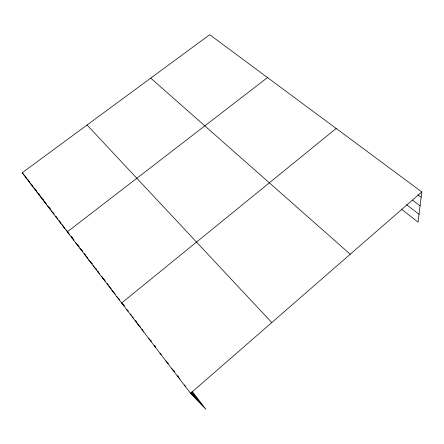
<?xml version="1.0" encoding="UTF-8"?>
<svg xmlns="http://www.w3.org/2000/svg" width="444" height="444" viewBox="0 0 444 444"><rect width="100%" height="100%" fill="white"/><g stroke="black" fill="none" stroke-linecap="round" stroke-linejoin="round"><path stroke-width="0.67" d="M192.058 391.208L205.933 409.301L190.554 393.295L22.2 172.76L209.696 34.699L421.8 191.936L418.07 222.128L401.642 209.335M190.554 393.295L421.8 191.936M336.169 128.455L121.634 303.013L124.165 305.833M267.516 77.561L67.316 231.857L69.381 234.238M417.832 194.788L421.14 197.264M412.543 200.122L420.085 205.838M406.504 204.645L419.042 214.286M150.738 78.116L350.244 254.246M184.199 384.97L185.598 386.441M177.966 376.806L180.014 378.971M171.85 368.792L174.359 371.467M87.057 125.003L271.778 322.572M165.851 360.933L168.409 363.68M159.962 353.224L161.266 354.628M154.185 345.648L155.511 347.091M148.507 338.217L151.204 341.164M142.94 330.924L143.85 331.923M137.468 323.759L140.715 327.328M132.096 316.722L133.738 318.537M126.818 309.807L128.066 311.194M116.689 296.536L119.669 299.872M111.821 290.165L115.268 294.028M102.336 277.733L105.411 281.202M107.037 283.899L107.909 284.876M108.78 285.853L111.311 288.85M97.708 271.673L99.478 273.676M93.157 265.712L96.725 269.763L95.921 268.703M84.266 254.068L87.895 258.203M88.672 259.84L92.274 263.936L91.481 262.892M79.926 248.385L82.212 250.993M71.451 237.279L73.92 240.11M75.658 242.79L79.337 246.997M63.237 226.518L64.902 228.438M66.15 229.87L66.983 230.83M71.473 236.635L72.772 238.134M55.267 216.084L57.792 218.997M59.224 221.262L60.895 223.193M62.149 224.636L63.786 226.651M47.541 205.955L50.932 209.89L48.851 207.098M51.376 210.983L53.907 213.914M40.032 196.126L43.884 200.599L43.074 199.539M43.756 201.004L46.742 204.468M29.182 181.907L32.207 185.437M32.745 186.58L36.624 191.098L34.649 188.517M36.364 191.314L39.372 194.816M22.2 172.76L26.113 177.345M25.663 177.3L29.57 181.862L27.65 179.354M191.925 392.063L201.959 405.167M191.486 392.624L197.669 400.699M31.513 184.41L32.295 185.431M38.628 193.717L39.427 194.766M40.226 195.815L41.042 196.881M44.295 201.138L45.122 202.22M53.269 212.881L54.029 213.88M55.955 216.394L56.727 217.41M59.052 220.452L61.022 223.027M67.388 231.363L68.198 232.423M71.451 236.674L73.92 239.91M77.245 244.261L78.083 245.36M81.269 249.522L82.423 251.043M84.366 253.585L85.542 255.122M97.552 270.84L98.374 271.917M101.67 276.229L102.503 277.322M103.341 278.416L104.174 279.509M107.404 283.738L108.186 284.754M122.55 303.557L124.187 305.7M127.378 309.879L128.172 310.917M130.553 314.03L131.357 315.085M135.387 320.357L137.024 322.499M141.963 328.965L142.796 330.059M150.472 340.104L151.26 341.136M154.867 345.859L155.672 346.908M173.587 370.357L174.381 371.395M177.6 375.613L178.41 376.667M190.77 392.851L193.29 396.142"/></g></svg>
